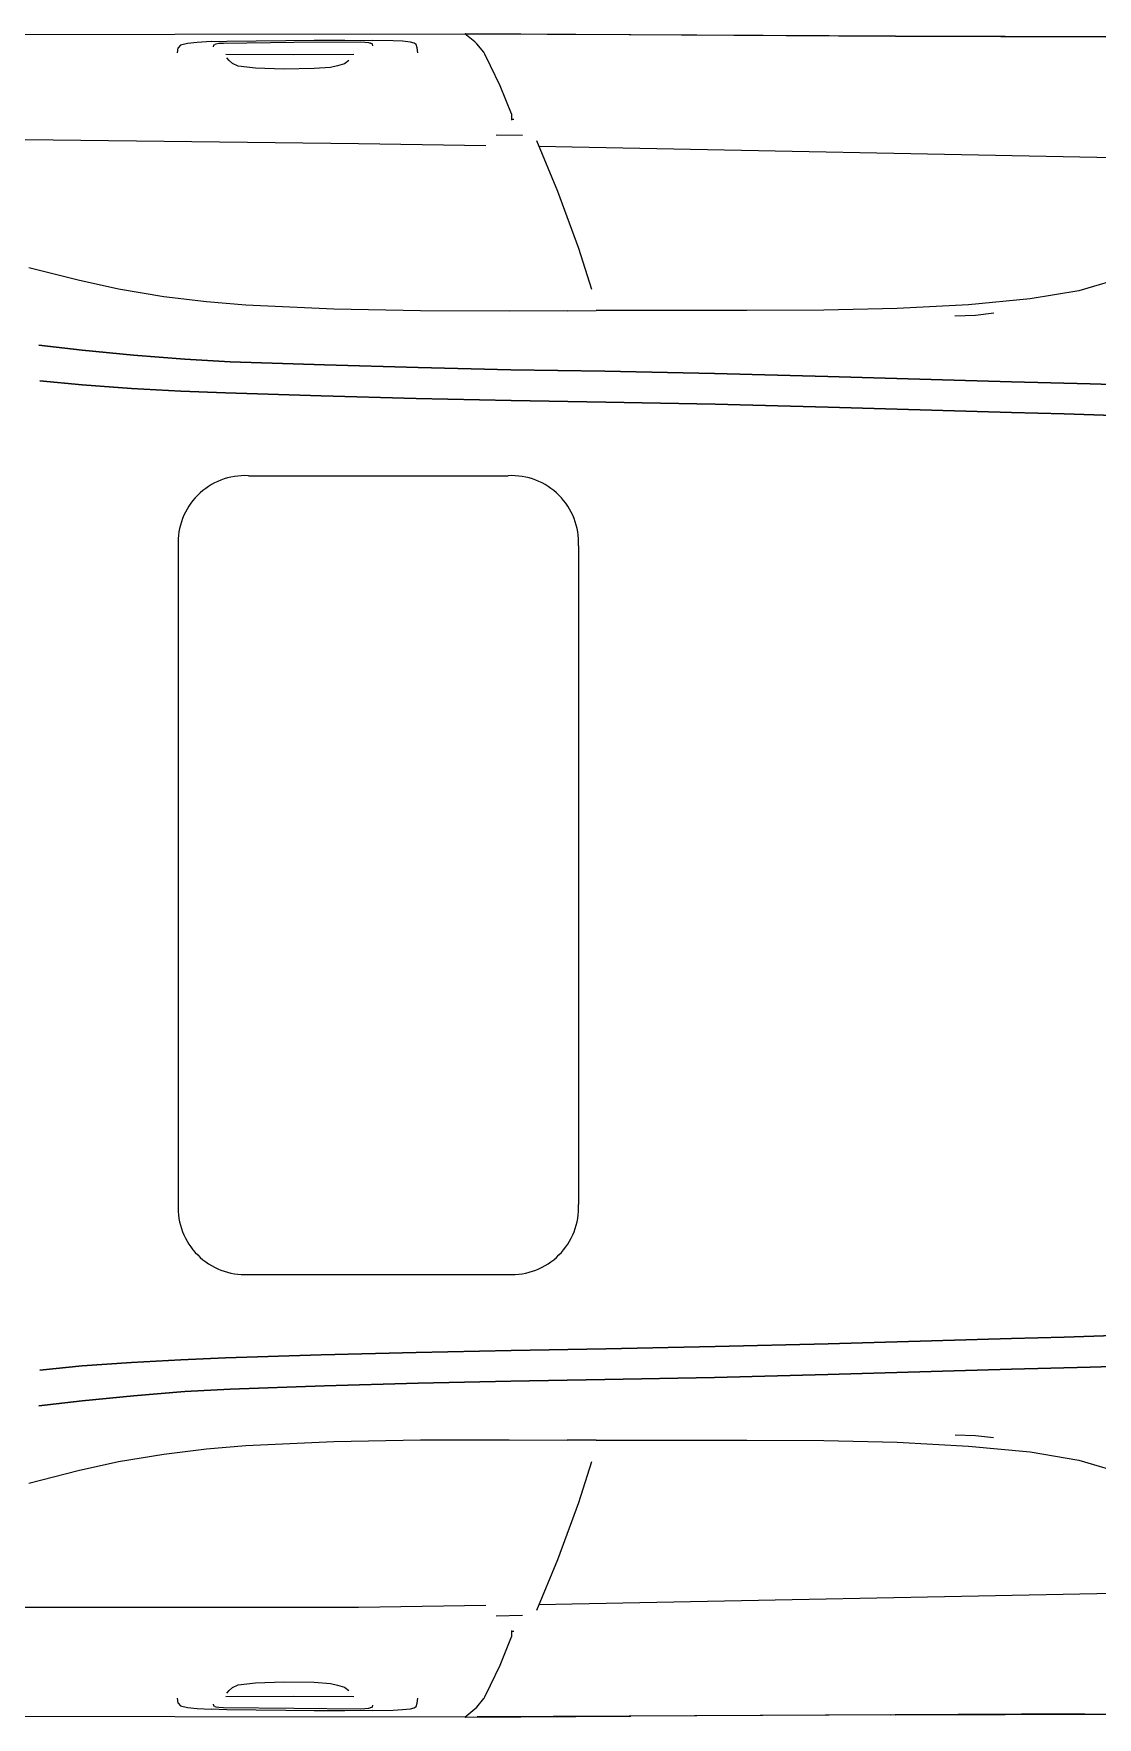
# Model space of a CAD drawing. Header units: millimetres. Extents: x 116290 to 180258, y 22146 to 121276.
# Drawn here: x 122808 to 123896, y 38912 to 40635 of the extents above; entities that cross this region are included whole.
import ezdxf

# ---------------------------------------------------------------- set-up
doc = ezdxf.new("R2010")
doc.units = ezdxf.units.MM

# ---------------------------------------------------------------- blocks, each defined once
blk = doc.blocks.new('A$C7ADB3080')
at = {"linetype": 'Continuous'}
for p, q in [((1717.5, 1836.5), (2187.9, 1837.4)), ((2187.9, 1837.4), (2484.5, 1837.8)), ((2200.6, 1827.9), (2193.4, 1826)), ((2210.5, 1828.9), (2200.6, 1827.9)), ((2224.9, 1829.7), (2210.5, 1828.9)), ((2224.9, 1829.7), (2241, 1830)), ((2227.3, 1826.2), (2228.5, 1826.8)), ((2229.6, 1827.1), (2228.5, 1826.8)), ((2232.9, 1827.6), (2229.6, 1827.1)), ((2237.6, 1827.8), (2232.9, 1827.6)), ((2309.4, 1828.6), (2237.6, 1827.8)), ((2241, 1830), (2270.8, 1830.6)), ((2270.8, 1830.6), (2301.2, 1830.8)), ((2301.2, 1830.8), (2330.4, 1831.1)), ((2377.2, 1829.1), (2309.4, 1828.6)), ((2330.4, 1831.1), (2346.2, 1831.1)), ((2346.2, 1831.1), (2361.6, 1831.1)), ((2361.6, 1831.1), (2390.1, 1830.9)), ((2382.2, 1828.9), (2377.2, 1829.1)), ((2386.2, 1828.5), (2382.2, 1828.9)), ((2388.4, 1827.8), (2386.2, 1828.5)), ((2386.8, 1828.4), (2387.6, 1828.3)), ((2387.6, 1828.3), (2389.6, 1827.5)), ((2389.6, 1827.5), (2388.4, 1827.8)), ((2389.6, 1827.5), (2389.9, 1825.3)), ((2411.1, 1830.5), (2390.1, 1830.9)), ((2420.6, 1830), (2411.1, 1830.5)), ((2428.8, 1829.1), (2420.6, 1830)), ((2432.5, 1828.1), (2428.8, 1829.1)), ((2434.5, 1826.7), (2432.5, 1828.1)), ((2494.5, 1829.3), (2484.5, 1837.8)), ((2484.8, 1837.6), (2652.6, 1836.8)), ((2485.1, 1837.3), (2485.3, 1837.5)), ((2485.3, 1837.5), (2485.4, 1837.5)), ((2654.1, 1836.7), (2485.4, 1837.5)), ((2496.6, 1827.5), (2494.5, 1829.3)), ((2503.9, 1818.7), (2496.6, 1827.5)), ((2652.6, 1836.8), (2920.1, 1835.4)), ((2925, 1835.1), (2654.1, 1836.7)), ((3154.5, 1834.7), (2920.1, 1835.4)), ((2925, 1835.1), (3140.2, 1834.4)), ((2190.4, 1818.3), (2191.2, 1823.4)), ((2193.4, 1826), (2191.2, 1823.4)), ((2227.3, 1826.2), (2226.9, 1824.2)), ((2240, 1816.8), (2309.6, 1816.6)), ((2243.3, 1810.5), (2241.1, 1813.1)), ((2246.7, 1807.3), (2243.3, 1810.5)), ((2309.6, 1816.6), (2370.7, 1816.9)), ((2365.7, 1810.3), (2361.4, 1807)), ((2435.7, 1823.3), (2434.5, 1826.7)), ((2436.2, 1818.2), (2435.7, 1823.3)), ((2504.3, 1818.2), (2503.9, 1818.7)), ((2505, 1816.9), (2504.3, 1818.2)), ((2510.7, 1805), (2505, 1816.9)), ((2252.5, 1804.7), (2246.7, 1807.3)), ((2270.3, 1802.6), (2252.5, 1804.7)), ((2299.3, 1801.5), (2270.3, 1802.6)), ((2330.4, 1802), (2299.3, 1801.5)), ((2346.9, 1803.3), (2330.4, 1802)), ((2354, 1805), (2346.9, 1803.3)), ((2361.4, 1807), (2354, 1805)), ((2520.5, 1784.5), (2510.7, 1805)), ((2532.1, 1755.6), (2520.5, 1784.5)), ((2532.1, 1755.6), (2532.1, 1749.2)), ((2533.9, 1749.8), (2532.1, 1749.8)), ((2534.6, 1749.8), (2533.9, 1749.8)), ((2375.6, 1724.9), (1724.4, 1733.1)), ((2506, 1723.1), (2375.6, 1724.9)), ((2543.4, 1733.4), (2516.3, 1733.9)), ((2579.5, 1676.2), (2558, 1728.1)), ((2594.2, 1721.7), (2560.4, 1722.3)), ((3148.3, 1710.7), (2594.2, 1721.7)), ((2601.1, 1618), (2579.5, 1676.2)), ((2614.2, 1576.1), (2601.1, 1618)), ((2088.8, 1585.4), (2038.3, 1598.2)), ((3163.1, 1589.7), (3112.6, 1574.6)), ((2130.1, 1576.2), (2088.8, 1585.4)), ((2176.5, 1568.6), (2130.1, 1576.2)), ((2220.1, 1563.2), (2176.5, 1568.6)), ((3112.6, 1574.6), (3062.7, 1566.3)), ((2260.3, 1559.8), (2220.1, 1563.2)), ((2350.4, 1555.7), (2260.3, 1559.8)), ((2439.2, 1554), (2350.4, 1555.7)), ((2529.7, 1553.9), (2439.2, 1554)), ((2589.2, 1554.1), (2529.7, 1553.9)), ((2589.2, 1554.1), (2618.6, 1554.3)), ((2589.2, 1554.1), (2589.2, 1554.1)), ((2622.6, 1554.3), (2618.6, 1554.3)), ((2773, 1554.3), (2622.6, 1554.3)), ((2851.6, 1554.7), (2773, 1554.3)), ((2926.8, 1556.4), (2851.6, 1554.7)), ((2999.6, 1560.1), (2926.8, 1556.4)), ((3062.7, 1566.3), (2999.6, 1560.1)), ((3025.6, 1551.6), (3006.7, 1549.4)), ((3006.7, 1549.4), (2985.7, 1548.6)), ((2092.8, 1514), (2048.5, 1519)), ((2048.5, 1519), (2092.8, 1514)), ((2145.3, 1508.8), (2092.8, 1514)), ((2092.8, 1514), (2145.3, 1508.8)), ((2197.8, 1504.5), (2145.3, 1508.8)), ((2145.3, 1508.8), (2197.8, 1504.5)), ((2244.2, 1501.9), (2197.8, 1504.5)), ((2197.8, 1504.5), (2244.2, 1501.9)), ((2341, 1498.7), (2244.2, 1501.9)), ((2244.2, 1501.9), (2341, 1498.7)), ((2049.5, 1482.6), (2093, 1478.3)), ((2093, 1478.3), (2049.5, 1482.6)), ((2436.5, 1496), (2341, 1498.7)), ((2341, 1498.7), (2436.5, 1496)), ((2531.6, 1493.8), (2436.5, 1496)), ((2436.5, 1496), (2531.6, 1493.8)), ((2627.7, 1492.2), (2531.6, 1493.8)), ((2531.6, 1493.8), (2627.7, 1492.2)), ((2739.8, 1490), (2627.7, 1492.2)), ((2627.7, 1492.2), (2739.8, 1490)), ((2855.6, 1486.9), (2739.8, 1490)), ((2739.8, 1490), (2855.6, 1486.9)), ((2961.5, 1483.8), (2855.6, 1486.9)), ((2855.6, 1486.9), (2961.5, 1483.8)), ((3043.6, 1481.5), (2961.5, 1483.8)), ((2961.5, 1483.8), (3043.6, 1481.5)), ((2093, 1478.3), (2143.5, 1474.7)), ((2143.5, 1474.7), (2093, 1478.3)), ((2143.5, 1474.7), (2194, 1471.9)), ((2194, 1471.9), (2143.5, 1474.7)), ((2194, 1471.9), (2239.7, 1470.1)), ((2239.7, 1470.1), (2194, 1471.9)), ((2239.7, 1470.1), (2337.4, 1467)), ((2337.4, 1467), (2239.7, 1470.1)), ((2337.4, 1467), (2434.6, 1464.3)), ((2434.6, 1464.3), (2337.4, 1467)), ((3123.9, 1479.4), (3043.6, 1481.5)), ((3043.6, 1481.5), (3123.9, 1479.4)), ((3203.4, 1477), (3123.9, 1479.4)), ((3123.9, 1479.4), (3203.4, 1477)), ((2434.6, 1464.3), (2531.7, 1462.2)), ((2531.7, 1462.2), (2434.6, 1464.3)), ((2531.7, 1462.2), (2628.6, 1460.7)), ((2628.6, 1460.6), (2531.7, 1462.2)), ((2628.6, 1460.7), (2740.5, 1458.5)), ((2740.5, 1458.5), (2628.6, 1460.6)), ((2628.8, 1460.7), (2628.8, 1460.6)), ((2740.5, 1458.5), (2856, 1455.4)), ((2856, 1455.4), (2740.5, 1458.5)), ((2856, 1455.4), (2961.6, 1452.4)), ((2961.6, 1452.4), (2856, 1455.4)), ((2961.6, 1452.4), (3043.5, 1450.2)), ((3043.5, 1450.2), (2961.6, 1452.4)), ((3043.5, 1450.2), (3097.4, 1448.7)), ((3097.4, 1448.7), (3043.5, 1450.2)), ((3097.4, 1448.7), (3168.2, 1446.4)), ((3168.2, 1446.4), (3097.4, 1448.7)), ((2395.9, 1385.3), (2466.3, 1385.3)), ((2961.6, 500), (2856, 496.9)), ((2856, 496.9), (2961.6, 500)), ((3043.5, 502.2), (2961.6, 500)), ((2961.6, 500), (3043.5, 502.2)), ((3097.4, 503.7), (3043.5, 502.2)), ((3043.5, 502.2), (3097.4, 503.7)), ((3168.2, 506), (3097.4, 503.7)), ((3097.4, 503.7), (3168.2, 506)), ((2337.4, 485.4), (2239.7, 482.3)), ((2239.7, 482.3), (2337.4, 485.4)), ((2434.6, 488), (2337.4, 485.4)), ((2337.4, 485.4), (2434.6, 488)), ((2531.7, 490.1), (2434.6, 488)), ((2434.6, 488), (2531.7, 490.1)), ((2628.6, 491.7), (2531.7, 490.1)), ((2531.7, 490.1), (2628.6, 491.7)), ((2740.5, 493.9), (2628.6, 491.7)), ((2628.6, 491.7), (2740.5, 493.9)), ((2856, 496.9), (2740.5, 493.9)), ((2740.5, 493.9), (2856, 496.9)), ((2093, 474.1), (2049.5, 469.8)), ((2049.5, 469.8), (2093, 474.1)), ((2143.5, 477.7), (2093, 474.1)), ((2093, 474.1), (2143.5, 477.7)), ((2194, 480.4), (2143.5, 477.7)), ((2143.5, 477.7), (2194, 480.4)), ((2239.7, 482.3), (2194, 480.4)), ((2194, 480.4), (2239.7, 482.3)), ((2739.8, 462.4), (2855.6, 465.5)), ((2855.6, 465.5), (2739.8, 462.4)), ((2855.6, 465.5), (2961.5, 468.6)), ((2961.5, 468.6), (2855.6, 465.5)), ((2961.5, 468.6), (3043.6, 470.9)), ((3043.6, 470.9), (2961.5, 468.6)), ((3043.6, 470.9), (3123.9, 472.9)), ((3123.9, 472.9), (3043.6, 470.9)), ((3123.9, 472.9), (3203.4, 475.3)), ((3203.4, 475.3), (3123.9, 472.9)), ((2197.8, 447.9), (2244.2, 450.5)), ((2244.2, 450.5), (2197.8, 447.9)), ((2244.2, 450.5), (2341, 453.7)), ((2341, 453.7), (2244.2, 450.5)), ((2341, 453.7), (2436.5, 456.4)), ((2436.5, 456.4), (2341, 453.7)), ((2436.5, 456.4), (2531.6, 458.6)), ((2531.6, 458.6), (2436.5, 456.4)), ((2531.6, 458.6), (2627.7, 460.2)), ((2627.7, 460.2), (2531.6, 458.6)), ((2627.7, 460.2), (2739.8, 462.4)), ((2739.8, 462.4), (2627.7, 460.2)), ((2048.5, 433.4), (2092.8, 438.4)), ((2092.8, 438.4), (2048.5, 433.4)), ((2092.8, 438.4), (2145.3, 443.6)), ((2145.3, 443.6), (2092.8, 438.4)), ((2145.3, 443.6), (2197.8, 447.9)), ((2197.8, 447.9), (2145.3, 443.6)), ((2260.3, 392.6), (2350.4, 396.7)), ((2350.4, 396.7), (2439.2, 398.4)), ((2439.2, 398.4), (2529.7, 398.5)), ((2529.7, 398.5), (2589.2, 398.2)), ((2589.2, 398.2), (2589.2, 398.3)), ((2618.6, 398.1), (2589.2, 398.2)), ((2618.6, 398.1), (2622.6, 398.1)), ((2622.6, 398.1), (2773, 398.1)), ((2773, 398.1), (2851.6, 397.7)), ((2851.6, 397.7), (2926.8, 396)), ((2986.1, 403.8), (3006.7, 402.9)), ((3006.7, 402.9), (3025.1, 400.8)), ((2130.1, 376.2), (2176.5, 383.8)), ((2176.5, 383.8), (2220.1, 389.2)), ((2220.1, 389.2), (2260.3, 392.6)), ((2926.8, 396), (2999.6, 392.2)), ((2999.6, 392.2), (3062.7, 386.1)), ((3062.7, 386.1), (3112.6, 377.8)), ((2038.3, 354.2), (2088.8, 367)), ((2088.8, 367), (2130.1, 376.2)), ((2601.1, 334.3), (2614.2, 376.3)), ((3112.6, 377.8), (3163.1, 362.7)), ((2579.5, 276.2), (2601.1, 334.3)), ((2558, 224.3), (2579.5, 276.2)), ((2594.2, 230.7), (3148.3, 241.7)), ((1724.4, 226.9), (2375.6, 227.4)), ((2375.6, 227.4), (2506, 229.2)), ((2560.4, 230.1), (2594.2, 230.7)), ((2516.3, 218.5), (2543.4, 219)), ((2520.5, 167.9), (2532.1, 196.8)), ((2532.1, 203.2), (2532.1, 196.8)), ((2532.1, 202.6), (2533.9, 202.6)), ((2533.9, 202.6), (2534.6, 202.6)), ((2510.7, 147.4), (2520.5, 167.9)), ((2241.1, 139.3), (2243.3, 141.9)), ((2243.3, 141.9), (2246.7, 145.1)), ((2246.7, 145.1), (2252.5, 147.6)), ((2252.5, 147.6), (2270.3, 149.7)), ((2270.3, 149.7), (2299.3, 150.8)), ((2299.3, 150.8), (2330.4, 150.4)), ((2330.4, 150.4), (2346.9, 149.1)), ((2346.9, 149.1), (2354, 147.3)), ((2354, 147.3), (2361.4, 145.4)), ((2361.4, 145.4), (2365.7, 142)), ((2505, 135.5), (2510.7, 147.4)), ((2191.2, 129), (2190.4, 134.1)), ((2191.2, 129), (2193.4, 126.4)), ((2193.4, 126.4), (2200.6, 124.5)), ((2200.6, 124.5), (2210.5, 123.4)), ((2210.5, 123.4), (2224.9, 122.7)), ((2241, 122.3), (2224.9, 122.7)), ((2226.9, 128.1), (2227.3, 126.2)), ((2228.5, 125.6), (2227.3, 126.2)), ((2228.5, 125.6), (2229.6, 125.3)), ((2229.6, 125.3), (2232.9, 124.8)), ((2232.9, 124.8), (2237.6, 124.6)), ((2237.6, 124.6), (2309.4, 123.8)), ((2309.6, 135.8), (2240, 135.5)), ((2270.8, 121.8), (2241, 122.3)), ((2301.2, 121.5), (2270.8, 121.8)), ((2330.4, 121.3), (2301.2, 121.5)), ((2309.4, 123.8), (2377.2, 123.3)), ((2370.7, 135.5), (2309.6, 135.8)), ((2346.2, 121.2), (2330.4, 121.3)), ((2361.6, 121.2), (2346.2, 121.2)), ((2390.1, 121.5), (2361.6, 121.2)), ((2377.2, 123.3), (2382.2, 123.4)), ((2382.2, 123.4), (2386.2, 123.8)), ((2386.2, 123.8), (2388.4, 124.5)), ((2387.6, 124.1), (2386.9, 124)), ((2389.6, 124.9), (2387.6, 124.1)), ((2388.4, 124.5), (2389.6, 124.9)), ((2389.9, 127.1), (2389.6, 124.9)), ((2390.1, 121.5), (2411.1, 121.9)), ((2411.1, 121.9), (2420.6, 122.4)), ((2420.6, 122.4), (2428.8, 123.3)), ((2428.8, 123.3), (2432.5, 124.2)), ((2432.5, 124.2), (2434.5, 125.7)), ((2434.5, 125.7), (2435.7, 129.1)), ((2435.7, 129.1), (2436.2, 134.1)), ((2484.5, 114.5), (2494.5, 123.1)), ((2494.5, 123.1), (2496.6, 124.8)), ((2496.6, 124.8), (2503.9, 133.7)), ((2503.9, 133.7), (2504.3, 134.2)), ((2504.3, 134.2), (2505, 135.5)), ((2187.9, 115), (1717.5, 115.9)), ((2484.5, 114.5), (2187.9, 115)), ((2485.3, 114.8), (2484.9, 114.8)), ((2485.3, 114.8), (2485.1, 115)), ((2485.4, 114.8), (2485.3, 114.8)), ((2485.4, 114.8), (2654.1, 115.7)), ((2652.6, 115.6), (2496.9, 114.9)), ((2920.1, 117), (2652.6, 115.6)), ((2924.7, 117.2), (2654.1, 115.7)), ((2920.1, 117), (3154.5, 117.7)), ((3118.4, 117.9), (2924.7, 117.2)), ((2925, 117.2), (3141.2, 118)), ((2925.4, 117.2), (2925, 117.2))]:
    blk.add_line(p, q, dxfattribs=at)
for p, q in [((2263, 1385.3), (2528.8, 1385.3)), ((2191, 1313.5), (2191, 639.5)), ((2600.7, 1313.5), (2600.7, 639.5)), ((2263, 567.7), (2528.8, 567.7))]:
    blk.add_line(p, q)
for centre, start, end in [((2259.6, 1316.8), 87.1848, 182.6876), ((2532.2, 1316.8), 357.3124, 92.8152), ((2259.6, 636.3), 177.3124, 272.8152), ((2532.2, 636.3), 267.1848, 2.6876)]:
    blk.add_arc(centre, 68.6, start, end)

msp = doc.modelspace()

# ---------------------------------------------------------------- block references
msp.add_blockref('A$C7ADB3080', (120764.6, 38797.6))

doc.saveas('drawing.dxf')
